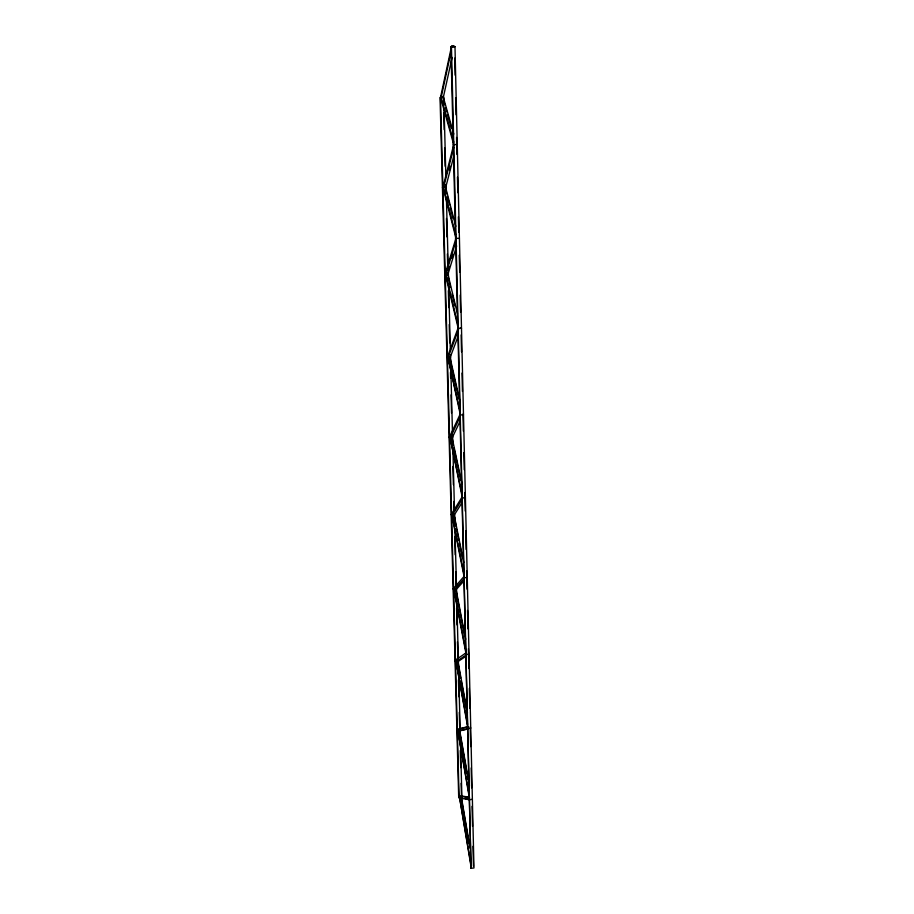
<?xml version="1.0" encoding="UTF-8"?>
<svg xmlns="http://www.w3.org/2000/svg" width="914" height="914" viewBox="0 0 914 914"><rect width="100%" height="100%" fill="white"/><g stroke="black" fill="none" stroke-linecap="round" stroke-linejoin="round"><path stroke-width="1.37" d="M440.788 98.392L440.891 96.37L453.79 142.253M445.472 274.954L445.575 273.217L458.211 326.047M451.847 515.405L451.95 514.045L463.901 573.718M453.812 589.759L453.915 588.502L465.763 650.471M451.002 51.961L440.948 98.381L440.742 96.381L451.665 45.746L453.995 45.7M443.119 98.324L452.122 57.376M443.13 186.49L453.641 144.96M443.336 188.478L453.87 147.074M449.391 170.335L450.419 166.302M445.461 188.41L453.652 156.671M455.823 238.645L445.426 273.092L445.621 275.068L455.64 242.073M448.317 270.35L449.539 266.374M451.973 258.433L453.184 254.458M447.711 274.977L456.646 245.946M447.632 356.38L458.371 327.235M447.826 358.345L458.588 329.326M449.871 358.242L458.291 335.815M460.428 413.528L449.757 436.538L449.951 438.503L460.039 416.887M451.95 438.377L460.37 420.577M461.696 497.582L451.802 513.748L451.984 515.702L453.961 515.553L461.844 502.94M451.984 515.702L461.901 499.65M463.421 577.134L453.767 588.159L453.961 590.101L463.627 579.19M455.892 589.941L463.889 581.007M466.129 652.825L455.675 659.931L455.858 661.862L465.157 655.646M457.754 661.69L465.991 656.252M450.899 46.911L454.989 46.66L473.966 867.969L471.053 868.3L450.899 46.911L454.989 46.66M467.877 726.653L457.503 729.201L457.686 731.109L468.082 728.698M459.376 729.018L467.237 727.11L467.717 728.435L470.733 728.15L470.219 726.721M459.559 730.937L467.431 729.109M443.964 102.928L443.827 97.295L440.034 97.41L458.668 796.357L459.114 797.819L461.901 797.522M472.378 799.339L469.419 799.647L468.916 798.093M454.829 523.436L454.612 515.005L451.607 515.222L451.15 514.308M448.386 274.166L444.741 273.914M459.422 238.428L455.492 238.234M456.703 144.515L453.241 144.618M461.113 795.9L468.916 797.168M469.579 797.808L459.274 796.083L459.456 797.991L469.773 799.83M465.203 798.482L467.808 798.939M445.666 187.313L442.433 187.416M460.964 327.863L461.501 328.412L457.64 328.035M450.065 356.94L450.545 357.511L446.957 357.111M459.708 414.225L460.233 414.979L463.489 414.785L462.964 414.031L463.364 431.157M449.094 437.178L449.562 437.932L452.613 437.737L452.144 436.983L452.281 442.593M464.883 496.816L465.409 497.753L462.21 497.97L461.696 497.033M454.612 515.005L454.144 514.091L454.247 518.295M466.734 576.403L467.248 577.511L464.118 577.762L463.604 576.654M453.138 588.639L453.595 589.713L456.532 589.473L456.749 597.916M468.516 652.984L469.031 654.253L465.957 654.527L465.443 653.259M455.046 660.342L455.492 661.542L458.382 661.29L458.599 669.779M456.886 729.532L457.343 730.869M443.062 96.313L453.767 134.095M443.724 101.043L444.867 105.087M445.632 107.795L446.775 111.839M447.54 114.547L451.356 128.051M441.176 99.74L453.664 144.321M445.404 186.479L455.778 226.341M445.655 189.724L446.729 193.848M447.449 196.601L449.585 204.85M450.294 207.604L453.15 218.606M443.279 186.547L455.686 234.67M443.176 188.421L455.56 236.577M447.654 273.126L457.457 313.753M448.203 277.57L450.488 287.053M452.122 293.817L455.058 306.019M445.792 276.302L458.417 329.154M449.825 356.46L460.279 402.743M450.031 359.419L458.931 398.904M460.29 412.408L447.78 356.563L460.165 414.008M451.904 436.652L461.993 484.043M452.099 439.531L453.287 445.107M453.881 447.894L460.69 479.941M461.97 493.937L449.905 436.778L462.141 496.816M463.718 562.453L453.915 513.897L456.052 526.361M456.612 529.137L458.839 540.231M459.399 543.007L462.484 558.26M452.122 516.787L463.786 575.066M456.12 589.724L465.66 639.286M456.006 590.981L464.472 635.024M454.075 591.141L465.637 651.716M457.971 661.542L467.465 713.011M457.606 661.302L460.679 677.994M461.193 680.77L466.311 708.579M467.534 724.334L455.812 660.319L467.408 725.465M459.765 730.846L469.442 785.48M459.411 730.503L467.1 773.918M467.591 776.717L468.082 779.516M469.248 795.5L457.651 729.623L469.362 797.933M461.49 797.762L470.15 848.421M461.387 798.733L469.076 843.748M471.133 865.524L459.422 796.551L471.247 867.866M444.113 108.56L445.861 176.208M446.078 184.662L446.261 191.746M446.409 197.435L448.203 267.059M448.317 271.321L448.534 279.81M448.717 286.882L450.328 349.045M450.465 354.689L450.648 361.738M450.831 368.776L452.464 432.105M452.544 434.927L452.727 441.953M453.013 453.195L454.498 510.789M454.966 529.057L456.463 586.662M456.897 603.548L458.348 659.885M458.748 675.435L460.142 729.178M460.176 730.594L460.393 739.14M460.542 744.841L461.867 796.105M443.736 112.799L444.17 129.674M444.65 147.942L445.118 166.222M445.598 184.491L445.781 191.563M446.478 218.492L446.957 236.92M447.392 253.932L447.654 263.849M448.351 290.686L448.785 307.607M449.22 324.516L449.699 342.841M450.134 359.75L450.214 362.561M450.465 372.386L450.613 378.008M451.048 394.859L451.527 413.117M452.91 466.426L453.378 484.649M453.812 501.466L454.029 509.886M454.726 536.518L455.195 554.752M455.629 571.581L455.995 585.6M456.577 608.084L457.011 624.947M457.457 641.811L457.891 658.674M458.44 679.845L458.874 696.788M459.285 712.314L459.719 729.258M460.268 750.577L460.713 767.634M461.124 783.275L461.456 796.071M440.514 97.364L459.114 797.819M451.447 46.717L471.053 868.3M454.704 58.165L455.092 75.154M455.618 97.798L456.017 114.787M456.543 137.431L456.931 154.443M457.457 177.133L457.823 192.728M458.382 216.835L458.748 232.43M459.274 255.2L459.673 272.303M460.199 295.096L460.599 312.2M461.124 334.935L461.524 351.879M462.016 373.072L462.438 391.432M463.855 452.567L464.255 469.693M464.78 492.532L465.215 511.029M465.672 530.92L466.106 549.405M466.597 570.724L467.031 589.164M467.522 610.438L467.957 628.878M468.414 648.734L468.871 668.591M469.339 688.436L469.796 708.293M470.253 728.15L470.687 746.624M471.178 767.943L471.647 787.834M472.07 806.342L472.538 826.325M472.995 846.307L473.463 866.289"/></g></svg>
